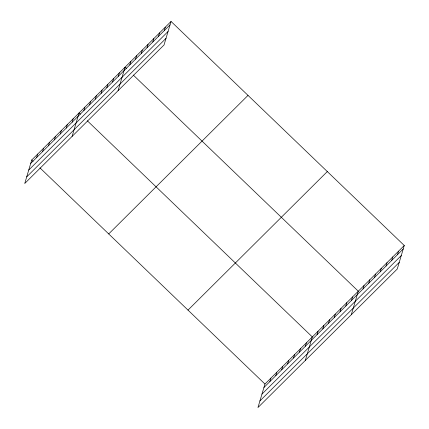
<?xml version="1.0" encoding="UTF-8"?>
<svg xmlns="http://www.w3.org/2000/svg" width="429" height="429" viewBox="0 0 429 429"><rect width="100%" height="100%" fill="white"/><g stroke="black" fill="none" stroke-linecap="round" stroke-linejoin="round"><path stroke-width="0.64" d="M171.048 21.45L31.741 159.985L24.732 183.499L164.039 44.965L171.048 21.45L404.268 245.501L397.259 269.015L257.952 407.55L264.961 384.035L404.268 245.501M36.637 157.529L37.661 154.097M42.562 151.641L43.581 148.209M48.482 145.753L49.501 142.321M54.403 139.865L55.421 136.433M60.323 133.977L61.342 130.545M66.243 128.089L67.262 124.662M72.163 122.201L73.182 118.774M72.093 136.395L79.108 112.886L80.47 114.194M83.832 110.596L84.851 107.17M89.575 104.885L90.599 101.453M95.324 99.169L96.343 95.742M101.067 93.452L102.091 90.026M106.816 87.741L107.84 84.309M112.564 82.025L113.583 78.598M118.307 76.308L119.332 72.882M118.066 90.68L125.075 67.165L126.442 68.479M129.799 64.881L130.824 61.454M135.548 59.164L136.572 55.738M141.297 53.453L142.315 50.021M147.04 47.737L148.064 44.31M152.788 42.021L153.807 38.594M158.532 36.309L159.556 32.877M164.28 30.593L165.299 27.166M269.862 381.579L270.881 378.147M275.783 375.691L276.802 372.259M281.703 369.803L282.722 366.371M287.623 363.915L288.642 360.483M293.543 358.027L294.562 354.595M299.463 352.139L300.482 348.713M305.384 346.251L306.408 342.825M305.314 360.446L312.328 336.937L87.302 120.758M317.052 334.647L318.071 331.22M322.796 328.936L323.82 325.504M328.544 323.219L329.563 319.793M334.288 317.503L335.312 314.076M340.036 311.792L341.06 308.36M345.785 306.075L346.804 302.649M351.528 300.359L352.552 296.932M351.287 314.73L358.295 291.216L133.274 75.043M363.02 288.931L364.044 285.505M368.768 283.215L369.793 279.788M374.517 277.504L375.536 274.072M380.26 271.788L381.284 268.361M386.009 266.071L387.028 262.645M391.752 260.36L392.776 256.928M397.501 254.644L398.525 251.217M30.716 163.417L170.029 24.877M28.743 170.045L168.05 31.505M26.705 176.871L166.012 38.337M108.703 233.923L248.01 95.388M187.999 310.103L327.306 171.562M263.942 387.467L403.249 248.927M261.963 394.095L401.271 255.555M259.926 400.922L399.233 262.387M31.741 159.985L33.108 161.299M39.94 167.862L264.961 384.035"/></g></svg>
